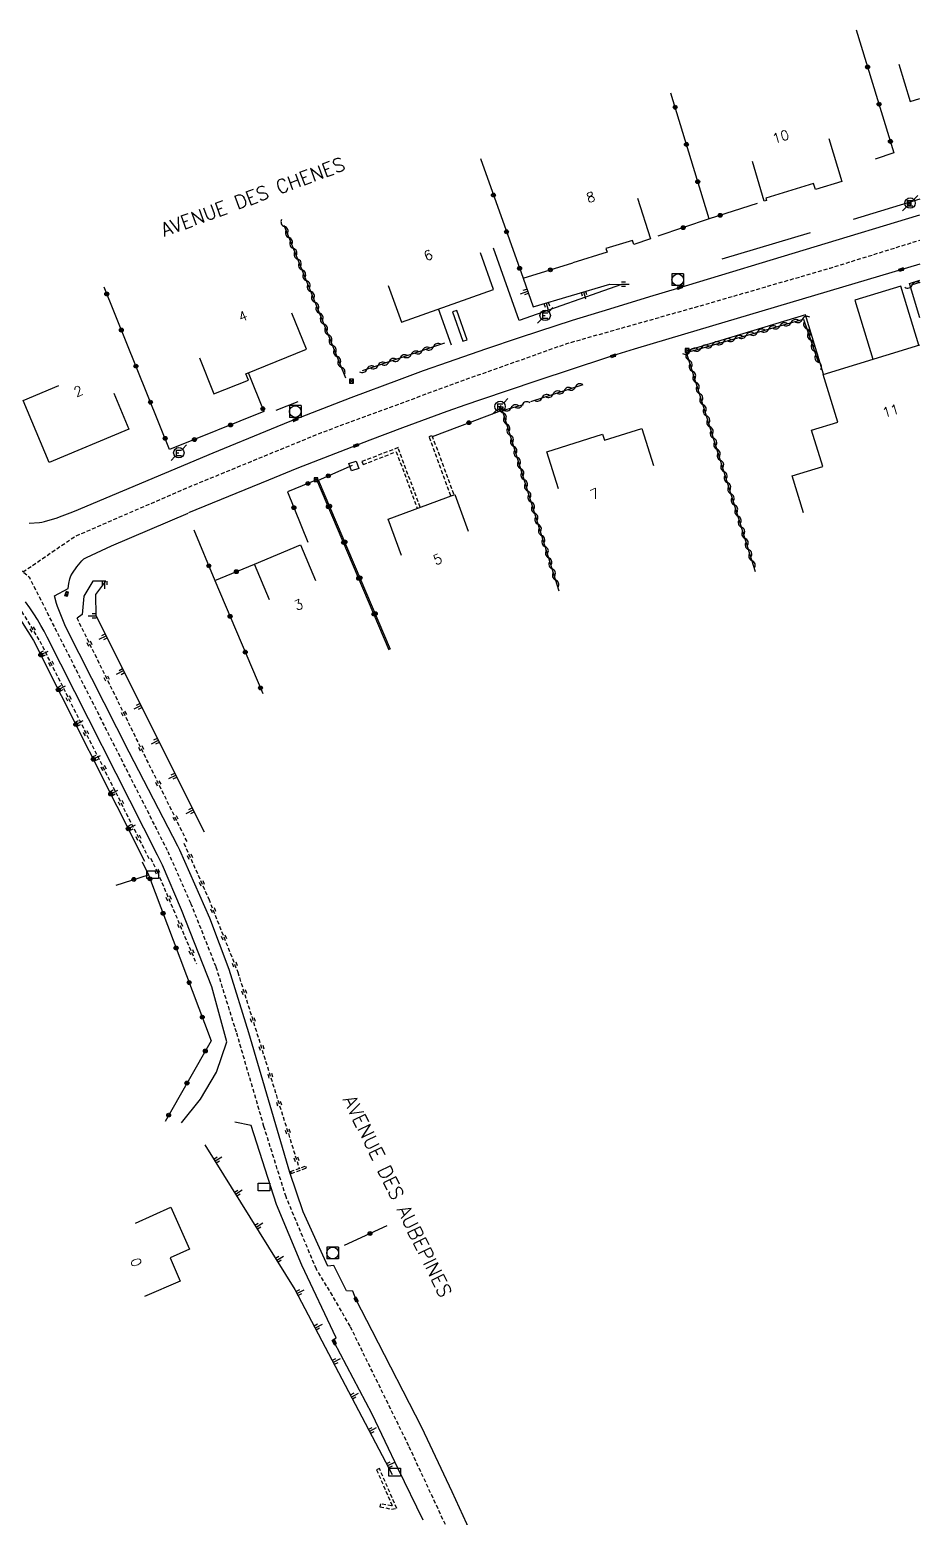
# Model space of a CAD drawing. Header units: millimetres. Extents: x 134000 to 135001, y 143000 to 144000.
# Drawn here: x 134885.7 to 135000, y 143385.7 to 143576.8 of the extents above; entities that cross this region are included whole.
import ezdxf
from ezdxf.enums import TextEntityAlignment as Align

# ---------------------------------------------------------------- set-up
doc = ezdxf.new("R2010")
doc.units = ezdxf.units.MM
doc.linetypes.add('DASHED', pattern=[0.75, 0.5, -0.25])
doc.layers.get('0').update_dxf_attribs({"linetype": 'CONTINUOUS'})
for name, color, linetype in [('W0001', 6, 'DASHED'), ('W0008', 7, 'CONTINUOUS'), ('w0100', 7, 'CONTINUOUS'), ('W0112', 1, 'DASHED'), ('W0211', 2, 'CONTINUOUS'), ('W0220', 5, 'DASHED'), ('W0310', 3, 'CONTINUOUS'), ('W0322', 7, 'CONTINUOUS'), ('W0330', 7, 'CONTINUOUS'), ('w0400', 7, 'CONTINUOUS'), ('W0420', 7, 'CONTINUOUS'), ('W0471', 7, 'CONTINUOUS'), ('W0989', 7, 'CONTINUOUS'), ('W0991', 7, 'CONTINUOUS'), ('W1471', 7, 'CONTINUOUS')]:
    doc.layers.add(name, color=color, linetype=linetype)
doc.styles.get("Standard").update_dxf_attribs({"font": 'romans.shx', "width": 0.85})

# ---------------------------------------------------------------- blocks, each defined once
blk = doc.blocks.new('T471')
for p, q in [((-0.333334, 0.333334), (-0.333334, -0.333334)), ((-0.333334, 0.333334), (0.333334, 0.333334)), ((-0.333334, 0), (0, 0)), ((0.500001, 0.500001), (1.000002, 1.000002)), ((-0.500001, -0.500001), (-1.000002, -1.000002)), ((-0.333334, -0.333334), (0.333334, -0.333334))]:
    blk.add_line(p, q)
blk.add_ellipse((0, 0), major_axis=(0.471405, 0.471405), ratio=1, start_param=5.4977871438, end_param=11.780972451)
blk = doc.blocks.new('t330o')
at = {"color": 0, "linetype": 'Continuous'}
for p, q in [((0.25, -0.25), (-0.25, 0.25)), ((-0.25, -0.25), (0.25, 0.25)), ((-0.25, 0.25), (-0.25, -0.25)), ((0.25, 0.25), (-0.25, 0.25)), ((0.25, -0.25), (0.25, 0.25)), ((-0.25, -0.25), (0.25, -0.25)), ((-0.25, -0.25), (-0.25, -0.25))]:
    blk.add_line(p, q, dxfattribs=at)
blk = doc.blocks.new('T400')
at = {"color": 0, "linetype": 'ByBlock', "lineweight": -2}
for p, q in [((-0.15, -0.25), (-0.15, 0.3)), ((-0.15, 0.3), (0.15, 0.3)), ((-0.15, 0.15), (0.15, 0.15)), ((-0.15, 0), (0.15, 0)), ((0.15, 0.3), (0.15, -0.25)), ((-0.15, -0.15), (0.15, -0.15)), ((-0.15, -0.25), (-0.15, -0.3)), ((-0.15, -0.3), (0.15, -0.3)), ((0.15, -0.3), (0.15, -0.25))]:
    blk.add_line(p, q, dxfattribs=at)
blk = doc.blocks.new('t211o')
at = {"color": 0, "linetype": 'Continuous'}
for p, q in [((-0.29, 0.5), (-0.29, 0)), ((0, 1), (0, 0)), ((0.29, 0.5), (0.29, 0))]:
    blk.add_line(p, q, dxfattribs=at)
blk = doc.blocks.new('T420')
for p, q in [((0.75, 0.75), (-0.75, 0.75)), ((-0.75, 0.75), (-0.75, -0.75)), ((0.75, 0.75), (0.75, -0.75)), ((0.75, -0.75), (-0.75, -0.75))]:
    blk.add_line(p, q)
blk.add_ellipse((0, 0), major_axis=(-0.53, 0.53), ratio=1, start_param=3.926991, end_param=10.210176)
blk = doc.blocks.new('t112o')
at = {"color": 0, "linetype": 'Continuous'}
for p, q in [((-0.5, 0.5), (0.5, 0.5)), ((-0.5, -0.5), (-0.5, 0.5)), ((0.5, 0.5), (0.5, -0.5)), ((0.5, -0.5), (-0.5, -0.5))]:
    blk.add_line(p, q, dxfattribs=at)
blk = doc.blocks.new('t220o')
at = {"color": 0, "linetype": 'Continuous'}
for p, q in [((-0.25, 0.25), (0.25, 0.25)), ((-0.25, -0.25), (0.25, -0.25))]:
    blk.add_line(p, q, dxfattribs=at)
blk = doc.blocks.new('t310o')
at = {"color": 0, "linetype": 'Continuous'}
for centre, start, end in [((-0.5, 0.38), 216.8699, 323.1304), ((0.5, -0.37), 36.8699, 143.1303)]:
    blk.add_arc(centre, 0.625, start, end, dxfattribs=at)
blk = doc.blocks.new('t322o')
at = {"color": 0, "linetype": 'Continuous'}
for radius in [0.25, 0.15]:
    blk.add_circle((0, 0), radius, dxfattribs=at)
blk = doc.blocks.new('T1471')
at = {"color": 0, "linetype": 'Continuous', "flags": 128}
blk.add_lwpolyline([(-0.75, -0.5), (-0.75, 0.5), (0.75, 0.5), (0.75, -0.5), (-0.75, -0.5)], dxfattribs=at)

msp = doc.modelspace()

# ---------------------------------------------------------------- linework, layer by layer
at = {"layer": 'W0001', "flags": 128}
for points in [[(134884.84, 143507.15), (134891.52, 143511.72), (134905.92, 143517.97), (134923.15, 143525.05), (134940.73, 143531.54), (134954.66, 143536.49), (134972.66, 143541.59), (134988.48, 143546.19), (135000, 143549.78)], [(134903.4, 143471.35), (134885.71, 143506.39), (134882.21, 143509.45), (134876.66, 143512.08), (134871.12, 143514.26), (134860.61, 143518.35), (134854.04, 143520.68), (134845.3, 143522.27)]]:
    msp.add_lwpolyline(points, dxfattribs=at)
at = {"layer": 'W0001'}
msp.add_lwpolyline([(134941.6, 143379.32), (134934.36, 143394.9), (134926.84, 143410.25), (134924.58, 143414.18), (134922.51, 143417.58), (134918.61, 143426.87), (134915.78, 143435.91), (134912.25, 143448.01), (134909.63, 143456.42), (134906.4, 143464.58), (134903.4, 143471.35)], dxfattribs=at)
at = {"layer": 'W0008', "flags": 128}
for points in [[(135000, 143555.02), (134991.42, 143552.41)], [(134985.89, 143550.73), (134974.55, 143547.34)], [(134948.56, 143539.46), (134945.24, 143548.76)], [(134939.87, 143536.27), (134938.2, 143540.94)], [(134917.35, 143527.95), (134920.18, 143529.03)], [(134904.7, 143471.94), (134898.48, 143483.98), (134890.47, 143499.78), (134890.22, 143500.34), (134889.26, 143502.73), (134889.14, 143503.08), (134888.89, 143504.06), (134890.65, 143505.04), (134890.73, 143505.66), (134890.86, 143506.27), (134891, 143506.65), (134891.19, 143507.01), (134891.76, 143507.81), (134892.38, 143508.56), (134892.67, 143508.82), (134893, 143509.01), (134896.21, 143510.49), (134906.04, 143514.71)]]:
    msp.add_lwpolyline(points, dxfattribs=at)
at = {"layer": 'W0008'}
for points in [[(134885.65, 143513.42), (134886.94, 143513.51), (134887.28, 143513.56), (134887.61, 143513.64), (134889.24, 143514.11), (134889.55, 143514.21), (134890.89, 143514.73), (134891.46, 143514.96), (134909.24, 143522.43), (134916.73, 143525.54), (134919.13, 143526.5), (134926.98, 143529.54), (134933.19, 143531.89), (134936.26, 143533.02), (134939.46, 143534.16), (134944.25, 143535.81), (134948.57, 143537.28), (134951.05, 143538.1), (134955.38, 143539.48), (134960.2, 143540.97), (134965.34, 143542.52), (134968.92, 143543.6), (134986.42, 143548.92), (135000, 143553.02)], [(135000, 143546.7), (134969.78, 143537.71), (134963.31, 143535.77), (134961.09, 143535.09), (134959.74, 143534.66), (134950.81, 143531.69), (134943.58, 143529.27), (134941.69, 143528.63), (134939.26, 143527.76), (134933.57, 143525.65), (134929.38, 143524.07), (134926.31, 143522.89), (134919.98, 143520.42), (134916.35, 143518.96), (134906.09, 143514.73)], [(134999.85, 143536.28), (134997.54, 143543.85), (134991.66, 143542.05), (134993.97, 143534.49)], [(135000, 143539.8), (134998.65, 143544.21), (135000, 143544.62)], [(134987.62, 143532.54), (134985.29, 143540.16), (134970.18, 143535.61)], [(134902.1, 143470.77), (134887.95, 143498.79), (134887.56, 143499.55), (134887.14, 143500.29), (134886.7, 143501.03), (134886.25, 143501.75), (134885.71, 143502.54), (134885.16, 143503.32)], [(134905.21, 143436.37), (134907.62, 143439.41), (134909.67, 143442.91), (134911.02, 143446.79), (134909.08, 143453.86), (134905.19, 143463.74), (134902.74, 143469.5), (134902.1, 143470.77)], [(134959.6, 143334.43), (134953.98, 143352.72), (134950.61, 143363.29), (134948.81, 143368.53), (134946.65, 143373.96), (134943.7, 143380.76), (134939.94, 143388.98), (134936.03, 143397.22), (134929.67, 143409.68), (134927.61, 143413.66), (134927.2, 143414.76), (134926.38, 143414.81), (134924.77, 143418.06), (134923.97, 143417.96), (134920.83, 143424.94), (134919.1, 143430.02), (134913.85, 143447.95), (134911.32, 143456.06), (134908.83, 143462.66), (134904.96, 143471.39), (134904.7, 143471.94)], [(134936.24, 143385.35), (134933, 143391.93), (134929.66, 143398.97), (134924.8, 143408.21), (134924.61, 143408.51), (134925.06, 143408.75), (134920.63, 143418.08), (134917.38, 143425.91), (134914.13, 143436.02), (134912.03, 143436.48)]]:
    msp.add_lwpolyline(points, dxfattribs=at)
at = {"layer": 'W0008', "flags": 128}
msp.add_lwpolyline([(134940.55, 143540.74), (134939.99, 143540.55), (134941.31, 143536.79), (134941.87, 143536.98)], close=True, dxfattribs=at)
at = {"layer": 'w0100', "flags": 128}
for points in [[(134997.3, 143572.36), (134998.76, 143567.58), (135000, 143567.95)], [(134931.74, 143543.94), (134933.42, 143539.23), (134945.24, 143543.45), (134943.56, 143548.16)], [(134907.52, 143534.65), (134909.36, 143530.01), (134913.79, 143531.77), (134913.45, 143532.62), (134921.23, 143535.76), (134919.35, 143540.4)], [(134985.07, 143514.73), (134983.6, 143519.51), (134987.51, 143520.71), (134986.08, 143525.37), (134989.44, 143526.4), (134987.57, 143532.53), (135000, 143536.33)], [(134896.49, 143530.11), (134898.41, 143525.5), (134888.2, 143521.23), (134884.85, 143529.18), (134889.46, 143531.12)], [(134953.58, 143517.83), (134952.08, 143522.6), (134959.24, 143524.85), (134959.49, 143524.08), (134964.28, 143525.58), (134965.78, 143520.81)], [(134933.43, 143509.26), (134931.71, 143513.95), (134940.27, 143517.09), (134941.99, 143512.4)], [(134916.51, 143503.56), (134914.56, 143508.16), (134920.45, 143510.65), (134922.4, 143506.05)]]:
    msp.add_lwpolyline(points, dxfattribs=at)
at = {"layer": 'w0100'}
for points in [[(134988.28, 143562.85), (134989.96, 143557.3), (134986.58, 143556.28), (134986.34, 143557.03), (134980.23, 143555.18), (134980.3, 143554.88), (134980.02, 143554.79), (134978.48, 143559.87)], [(134963.75, 143555.18), (134965.39, 143549.93), (134963.28, 143549.2), (134963.1, 143549.73), (134959.69, 143548.68), (134959.83, 143548.22), (134955.43, 143546.86)], [(134899.27, 143423.51), (134903.84, 143425.53), (134906.21, 143420.15), (134903.75, 143419.02), (134905.03, 143416.05), (134900.44, 143414.07)]]:
    msp.add_lwpolyline(points, dxfattribs=at)
at = {"layer": 'W0112'}
for p, q in [((134919.2, 143430.13), (134921.1, 143430.8)), ((134921.1, 143430.8), (134921.18, 143430.57)), ((134932.83, 143386.85), (134930.6, 143391.98))]:
    msp.add_line(p, q, dxfattribs=at)
for points in [[(134939.77, 143516.91), (134936.97, 143524.54), (134937.35, 143524.68), (134940.15, 143517.05)], [(134935.82, 143515.46), (134933.01, 143523.12), (134928.36, 143521.33), (134928.51, 143520.95), (134932.77, 143522.6), (134935.44, 143515.32)], [(134919.2, 143430.13), (134919.28, 143429.89), (134921.18, 143430.57)], [(134930.6, 143391.98), (134930.24, 143391.82), (134932.25, 143387.18), (134932.17, 143387.17)], [(134932.17, 143387.17), (134930.75, 143387.44), (134930.67, 143387.05)], [(134930.67, 143387.05), (134932.16, 143386.76), (134932.83, 143386.85)]]:
    msp.add_lwpolyline(points, dxfattribs=at)
at = {"layer": 'W0211'}
for points in [[(134949.06, 143544.88), (134950.35, 143541.19), (134960.19, 143544.13), (134961.68, 143544.09), (134948.56, 143539.46)], [(134908.13, 143473.71), (134894.22, 143501.53), (134894.19, 143504.24), (134895.47, 143505.98), (134893.82, 143505.98), (134892.64, 143504.02), (134892.43, 143501.68), (134891.79, 143501.21)], [(134908.18, 143433.56), (134919.74, 143414.98), (134932.22, 143391.19)]]:
    msp.add_lwpolyline(points, dxfattribs=at)
at = {"layer": 'W0220', "flags": 128}
for points in [[(134901.05, 143470.29), (134886.98, 143498.34), (134883.83, 143503.52), (134878.9, 143507.45), (134873.85, 143510.33), (134865.57, 143513.72), (134858.17, 143516.49), (134855.16, 143516.9)], [(134905.9, 143472.52), (134891.79, 143501.21)]]:
    msp.add_lwpolyline(points, dxfattribs=at)
at = {"layer": 'W0220'}
for points in [[(134905.5, 143472.3), (134908.68, 143465.14), (134912.41, 143455.75), (134920.33, 143430.46)], [(134901.23, 143470.37), (134902.08, 143468.64), (134907.11, 143456.79)]]:
    msp.add_lwpolyline(points, dxfattribs=at)
at = {"layer": 'W0310', "flags": 128}
for points in [[(134926.29, 143532.04), (134918.38, 143551.65)], [(135000, 143544.32), (134998.86, 143543.98)], [(134978.89, 143507.17), (134970.04, 143535.36), (134985.06, 143539.63), (134986.96, 143534.03)], [(134938.95, 143536.55), (134928.39, 143532.99)], [(134950.05, 143529.05), (134956.75, 143531.22)], [(134953.68, 143504.68), (134946.39, 143527.91), (134949.12, 143528.67)]]:
    msp.add_lwpolyline(points, dxfattribs=at)
at = {"layer": 'W0322'}
for p, q in [((134896.81, 143466.91), (134900.95, 143468.26)), ((134931.54, 143423.16), (134926.09, 143420.62))]:
    msp.add_line(p, q, dxfattribs=at)
at = {"layer": 'W0322', "flags": 128}
for points in [[(134991.82, 143576.8), (134996.66, 143561), (134994.27, 143560.18)], [(134972.92, 143552.5), (134968.02, 143568.65)], [(134943.56, 143560.27), (134949.06, 143544.88), (134955.43, 143546.86)], [(134979.11, 143554.48), (134972.92, 143552.5), (134966.34, 143550.27)], [(134913.76, 143532.75), (134915.77, 143527.77), (134903.67, 143522.86), (134895.25, 143543.72)], [(134937.41, 143524.54), (134946.02, 143527.81)], [(134932.02, 143497.19), (134922.8, 143518.95), (134927.13, 143520.85)], [(134931.84, 143497.12), (134922.58, 143518.99), (134918.8, 143517.43), (134921.4, 143510.98)], [(134906.77, 143512.54), (134909.48, 143506.06), (134914.56, 143508.16)], [(134868.3, 143511.67), (134873.53, 143509.53), (134878.57, 143506.89), (134883.26, 143502.98), (134886.18, 143498.35), (134900.43, 143470.01)], [(134909.48, 143506.06), (134915.64, 143491.52)]]:
    msp.add_lwpolyline(points, dxfattribs=at)
at = {"layer": 'W0322'}
msp.add_lwpolyline([(134900.15, 143469.89), (134900.95, 143468.26), (134909, 143446.93), (134903.08, 143436.55)], dxfattribs=at)

# ---------------------------------------------------------------- block references
at = {"layer": 'W0112', "rotation": 199.8114095575469}
msp.add_blockref('t112o', (134927.32, 143520.76), dxfattribs=at)
at = {"layer": 'W0211'}
for p, rotation in [((134949.64, 143543.22), 109.3124588689043), ((134956.83, 143543.13), 196.6623219236573), ((134961.68, 143544.09), 270), ((134952.04, 143541.69), 196.6623219238104), ((134895.34, 143505.98), 179.8420520099891), ((134894.22, 143501.53), 90.68161830087124), ((134895.52, 143498.95), 116.5553911917413), ((134887.12, 143496.49), 296.6920534856589), ((134897.75, 143494.47), 116.5553911916879), ((134889.37, 143492.02), 296.6920534854672), ((134899.99, 143490), 116.5553911919453), ((134891.61, 143487.56), 296.6920534852605), ((134902.22, 143485.53), 116.5553911915848), ((134893.86, 143483.09), 296.6920534839754), ((134904.46, 143481.06), 116.5553911915354), ((134896.1, 143478.62), 296.6920534859451), ((134906.69, 143476.58), 116.5553911920831), ((134898.35, 143474.16), 296.6920534868424), ((134909.5, 143431.44), 301.9019019655648), ((134912.14, 143427.19), 301.9019019655648), ((134914.78, 143422.95), 301.9019019655648), ((134917.42, 143418.7), 301.9019019655648), ((134920.03, 143414.44), 297.6886299092685), ((134922.35, 143410.01), 297.6886299092685), ((134924.67, 143405.58), 297.6886299092685), ((134927, 143401.15), 297.6886299092685), ((134929.32, 143396.73), 297.6886299092685), ((134931.64, 143392.3), 297.6886299092685)]:
    msp.add_blockref('t211o', p, dxfattribs=dict(at, rotation=rotation))
at = {"layer": 'W0220'}
for p, rotation in [((134886.12, 143499.75), 121.281139509847), ((134893.4, 143497.92), 116.1991685988758), ((134888.48, 143495.35), 116.627308726428), ((134895.61, 143493.44), 116.1991685988758), ((134890.72, 143490.88), 116.627308726428), ((134897.82, 143488.95), 116.1991685988758), ((134892.96, 143486.41), 116.627308726428), ((134900.03, 143484.47), 116.1991685988758), ((134895.21, 143481.94), 116.627308726428), ((134902.23, 143479.98), 116.1991685988758), ((134897.45, 143477.47), 116.627308726428), ((134904.44, 143475.49), 116.1991685988758), ((134899.69, 143473), 116.627308726428), ((134906.26, 143470.59), 293.9772258705334), ((134902.05, 143468.69), 295.9927889828292), ((134907.79, 143467.16), 293.9772258705334), ((134903.52, 143465.24), 293.0203416318823), ((134909.25, 143463.71), 291.6140816124807), ((134904.99, 143461.79), 293.0203416318823), ((134910.63, 143460.22), 291.6140816124807), ((134906.46, 143458.33), 293.0203416318823), ((134912.01, 143456.74), 291.6140816124807), ((134913.21, 143453.18), 287.4063254203228), ((134914.33, 143449.61), 287.4063254203228), ((134915.45, 143446.03), 287.4063254203228), ((134916.58, 143442.45), 287.4063254203228), ((134917.7, 143438.87), 287.4063254203228), ((134918.82, 143435.29), 287.4063254203228), ((134919.94, 143431.71), 287.4063254203228)]:
    msp.add_blockref('t220o', p, dxfattribs=dict(at, rotation=rotation))
at = {"layer": 'W0310'}
for p, rotation in [((134918.43, 143551.52), 111.9923407632905), ((134918.99, 143550.12), 111.9923407632905), ((134919.55, 143548.73), 111.9923407632905), ((134920.11, 143547.34), 111.9923407632905), ((134920.68, 143545.95), 111.9923407632905), ((134921.24, 143544.56), 111.9923407632905), ((134921.8, 143543.17), 111.9923407632905), ((134999.01, 143544.02), 196.636002903311), ((134922.36, 143541.78), 111.9923407632905), ((134922.92, 143540.39), 111.9923407632905), ((134923.48, 143539), 111.9923407632905), ((134982.02, 143538.76), 15.84721402462382), ((134983.46, 143539.17), 15.84721402462382), ((134984.9, 143539.58), 15.84721402462382), ((134985.49, 143538.36), 288.7225154396921), ((134924.05, 143537.61), 111.9923407632905), ((134976.24, 143537.13), 15.84721402462382), ((134977.69, 143537.54), 15.84721402462382), ((134979.13, 143537.94), 15.84721402462382), ((134980.57, 143538.35), 15.84721402462382), ((134985.97, 143536.94), 288.7225154396921), ((134924.61, 143536.22), 111.9923407632905), ((134925.17, 143534.83), 111.9923407632905), ((134934.69, 143535.11), 198.6429488314305), ((134936.11, 143535.59), 198.6429488314305), ((134937.53, 143536.07), 198.6429488314305), ((134970.47, 143535.49), 15.84721402462382), ((134971.91, 143535.9), 15.84721402462382), ((134973.36, 143536.31), 15.84721402462382), ((134974.8, 143536.72), 15.84721402462382), ((134986.45, 143535.52), 288.7225154396921), ((134925.73, 143533.43), 111.9923407632905), ((134929, 143533.2), 198.6429488314305), ((134930.42, 143533.68), 198.6429488314305), ((134931.84, 143534.16), 198.6429488314305), ((134933.26, 143534.63), 198.6429488314305), ((134970.35, 143534.36), 107.4238200241179), ((134970.8, 143532.93), 107.4238200241179), ((134986.93, 143534.1), 288.7225154396921), ((134971.25, 143531.5), 107.4238200241179), ((134951.47, 143529.51), 17.90904124657153), ((134952.9, 143529.97), 17.90904124657153), ((134954.33, 143530.44), 17.90904124657153), ((134955.76, 143530.9), 17.90904124657153), ((134971.7, 143530.07), 107.4238200241179), ((134972.15, 143528.64), 107.4238200241179), ((134946.49, 143527.58), 107.4238200242264), ((134947.51, 143528.22), 15.61578725182916), ((134948.95, 143528.62), 15.61578725182916), ((134972.6, 143527.21), 107.4238200241179), ((134946.94, 143526.15), 107.4238200242264), ((134973.05, 143525.78), 107.4238200241179), ((134947.39, 143524.72), 107.4238200242264), ((134947.84, 143523.29), 107.4238200242264), ((134973.5, 143524.34), 107.4238200241179), ((134973.95, 143522.91), 107.4238200241179), ((134948.29, 143521.86), 107.4238200242264), ((134974.39, 143521.48), 107.4238200241179), ((134948.74, 143520.43), 107.4238200242264), ((134974.84, 143520.05), 107.4238200241179), ((134949.19, 143519), 107.4238200242264), ((134949.64, 143517.57), 107.4238200242264), ((134975.29, 143518.62), 107.4238200241179), ((134975.74, 143517.19), 107.4238200241179), ((134950.09, 143516.13), 107.4238200242264), ((134976.19, 143515.76), 107.4238200241179), ((134950.54, 143514.7), 107.4238200242264), ((134976.64, 143514.33), 107.4238200241179), ((134950.98, 143513.27), 107.4238200242264), ((134951.43, 143511.84), 107.4238200242264), ((134977.09, 143512.9), 107.4238200241179), ((134977.54, 143511.46), 107.4238200241179), ((134951.88, 143510.41), 107.4238200242264), ((134977.99, 143510.03), 107.4238200241179), ((134952.33, 143508.98), 107.4238200242264), ((134978.44, 143508.6), 107.4238200241179), ((134952.78, 143507.55), 107.4238200242264), ((134953.23, 143506.12), 107.4238200242264)]:
    msp.add_blockref('t310o', p, dxfattribs=dict(at, rotation=rotation))
at = {"layer": 'W0322'}
for p, rotation in [((134993.28, 143572.02), 287.0208071082528), ((134968.57, 143566.85), 106.8563846928611), ((134994.75, 143567.24), 287.0208071082528), ((134970.02, 143562.07), 106.8563846928611), ((134996.21, 143562.46), 287.0208071082528), ((134971.47, 143557.28), 106.8563846928611), ((134945.24, 143555.56), 289.6541593697492), ((134974.35, 143552.96), 197.7711535699773), ((134946.92, 143550.85), 289.6541593697492), ((134969.6, 143551.38), 198.6980505209238), ((134948.6, 143546.15), 289.6541593697492), ((134952.55, 143545.96), 17.27296256392137), ((134895.6, 143542.86), 111.9923407633473), ((134897.47, 143538.22), 111.9923407633473), ((134899.34, 143533.58), 111.9923407633473), ((134901.21, 143528.95), 111.9923407633473), ((134915.63, 143528.11), 291.9923407629962), ((134911.49, 143526.03), 202.078032842337), ((134942.09, 143526.32), 20.77768426820698), ((134903.09, 143524.31), 111.9923407633473), ((134906.85, 143524.15), 202.078032842337), ((134921.42, 143518.51), 202.4753844598264), ((134924.04, 143519.5), 23.69778341750288), ((134919.62, 143515.41), 291.9667219743083), ((134924.04, 143515.54), 112.9675707945962), ((134924.22, 143515.6), 112.9675707947136), ((134925.99, 143510.94), 112.9675707945962), ((134926.17, 143511), 112.9675707947136), ((134908.7, 143507.93), 292.675732852654), ((134912.23, 143507.19), 22.47961272446995), ((134927.94, 143506.33), 112.9675707945962), ((134928.12, 143506.39), 112.9675707947136), ((134911.43, 143501.45), 292.9675707948189), ((134929.89, 143501.73), 112.9675707945962), ((134930.07, 143501.79), 112.9675707947136), ((134887.12, 143496.49), 296.6920534853309), ((134913.38, 143496.85), 292.9675707948189), ((134889.37, 143492.02), 296.6920534853309), ((134915.33, 143492.25), 292.9675707948189), ((134891.61, 143487.56), 296.6920534853309), ((134893.86, 143483.09), 296.6920534853309), ((134896.1, 143478.62), 296.6920534853309), ((134898.35, 143474.16), 296.6920534853309), ((134899.07, 143467.65), 18.08143190337394), ((134901.15, 143467.73), 290.6746461249603), ((134902.83, 143463.29), 290.6746461249603), ((134904.5, 143458.84), 290.6746461249603), ((134906.18, 143454.4), 290.6746461249603), ((134907.86, 143449.95), 290.6746461249603), ((134908.25, 143445.61), 240.2901641748683), ((134905.89, 143441.49), 240.2901641748683), ((134903.54, 143437.36), 240.2901641748683), ((134929.39, 143422.16), 205.0007107707512)]:
    msp.add_blockref('t322o', p, dxfattribs=dict(at, rotation=rotation))
at = {"layer": 'W0330'}
for p in [(134998.62, 143554.56), (134970.11, 143535.59), (134927.03, 143531.66), (134946.25, 143528.08), (134922.46, 143519)]:
    msp.add_blockref('t330o', p, dxfattribs=at)
at = {"layer": 'w0400'}
for p, rotation in [((134997.62, 143545.99), 106.5050864890742), ((134969.15, 143543.69), 292.6060754776512), ((134960.63, 143534.91), 110.9158247034298), ((134919.8, 143526.72), 291.0072491289015), ((134927.6, 143523.4), 291.5204790272387), ((134890.44, 143504.31), 163.7437888362258), ((134927.61, 143413.66), 207.3281173706054), ((134924.8, 143408.21), 27.77284240726731)]:
    msp.add_blockref('T400', p, dxfattribs=dict(at, rotation=rotation))
at = {"layer": 'W0420'}
for p in [(134968.91, 143544.68), (134919.8, 143527.76), (134924.6, 143419.66)]:
    msp.add_blockref('T420', p, dxfattribs=at)
at = {"layer": 'W0471'}
for p in [(134998.74, 143554.53), (134951.88, 143540.1), (134946.1, 143528.41), (134904.85, 143522.46)]:
    msp.add_blockref('T471', p, dxfattribs=at)
at = {"layer": 'W1471'}
for p in [(134901.51, 143468.26), (134915.8, 143428.14), (134932.54, 143391.5)]:
    msp.add_blockref('T1471', p, dxfattribs=at)

# ---------------------------------------------------------------- texts
at = {"layer": 'W0989'}
for s, rotation, p in [('AVENUE DES CHENES', 20.2503, (134914.34, 143555.34)), ('AVENUE DES AUBEPINES', 296.1037, (134932.94, 143426.95))]:
    msp.add_text(s, height=1.75, rotation=rotation, dxfattribs=at).set_placement(p, align=Align.MIDDLE)
at = {"layer": 'W0991'}
for s, rotation, p in [('10', 16.8564, (134982.12, 143563.07)), ('8', 16.8564, (134957.73, 143555.3)), ('6', 22.6641, (134936.87, 143547.84)), ('4', 22.6641, (134913.08, 143540)), ('2', 22.6641, (134891.94, 143530.38)), ('11', 16.8564, (134996.25, 143527.85)), ('7', 22.6641, (134958.25, 143517.19)), ('5', 22.6641, (134938.07, 143508.78)), ('3', 22.6641, (134920.21, 143502.94)), ('0', 293.7888, (134899.36, 143418.46))]:
    msp.add_text(s, height=1.25, rotation=rotation, dxfattribs=at).set_placement(p, align=Align.MIDDLE)

doc.saveas('drawing.dxf')
